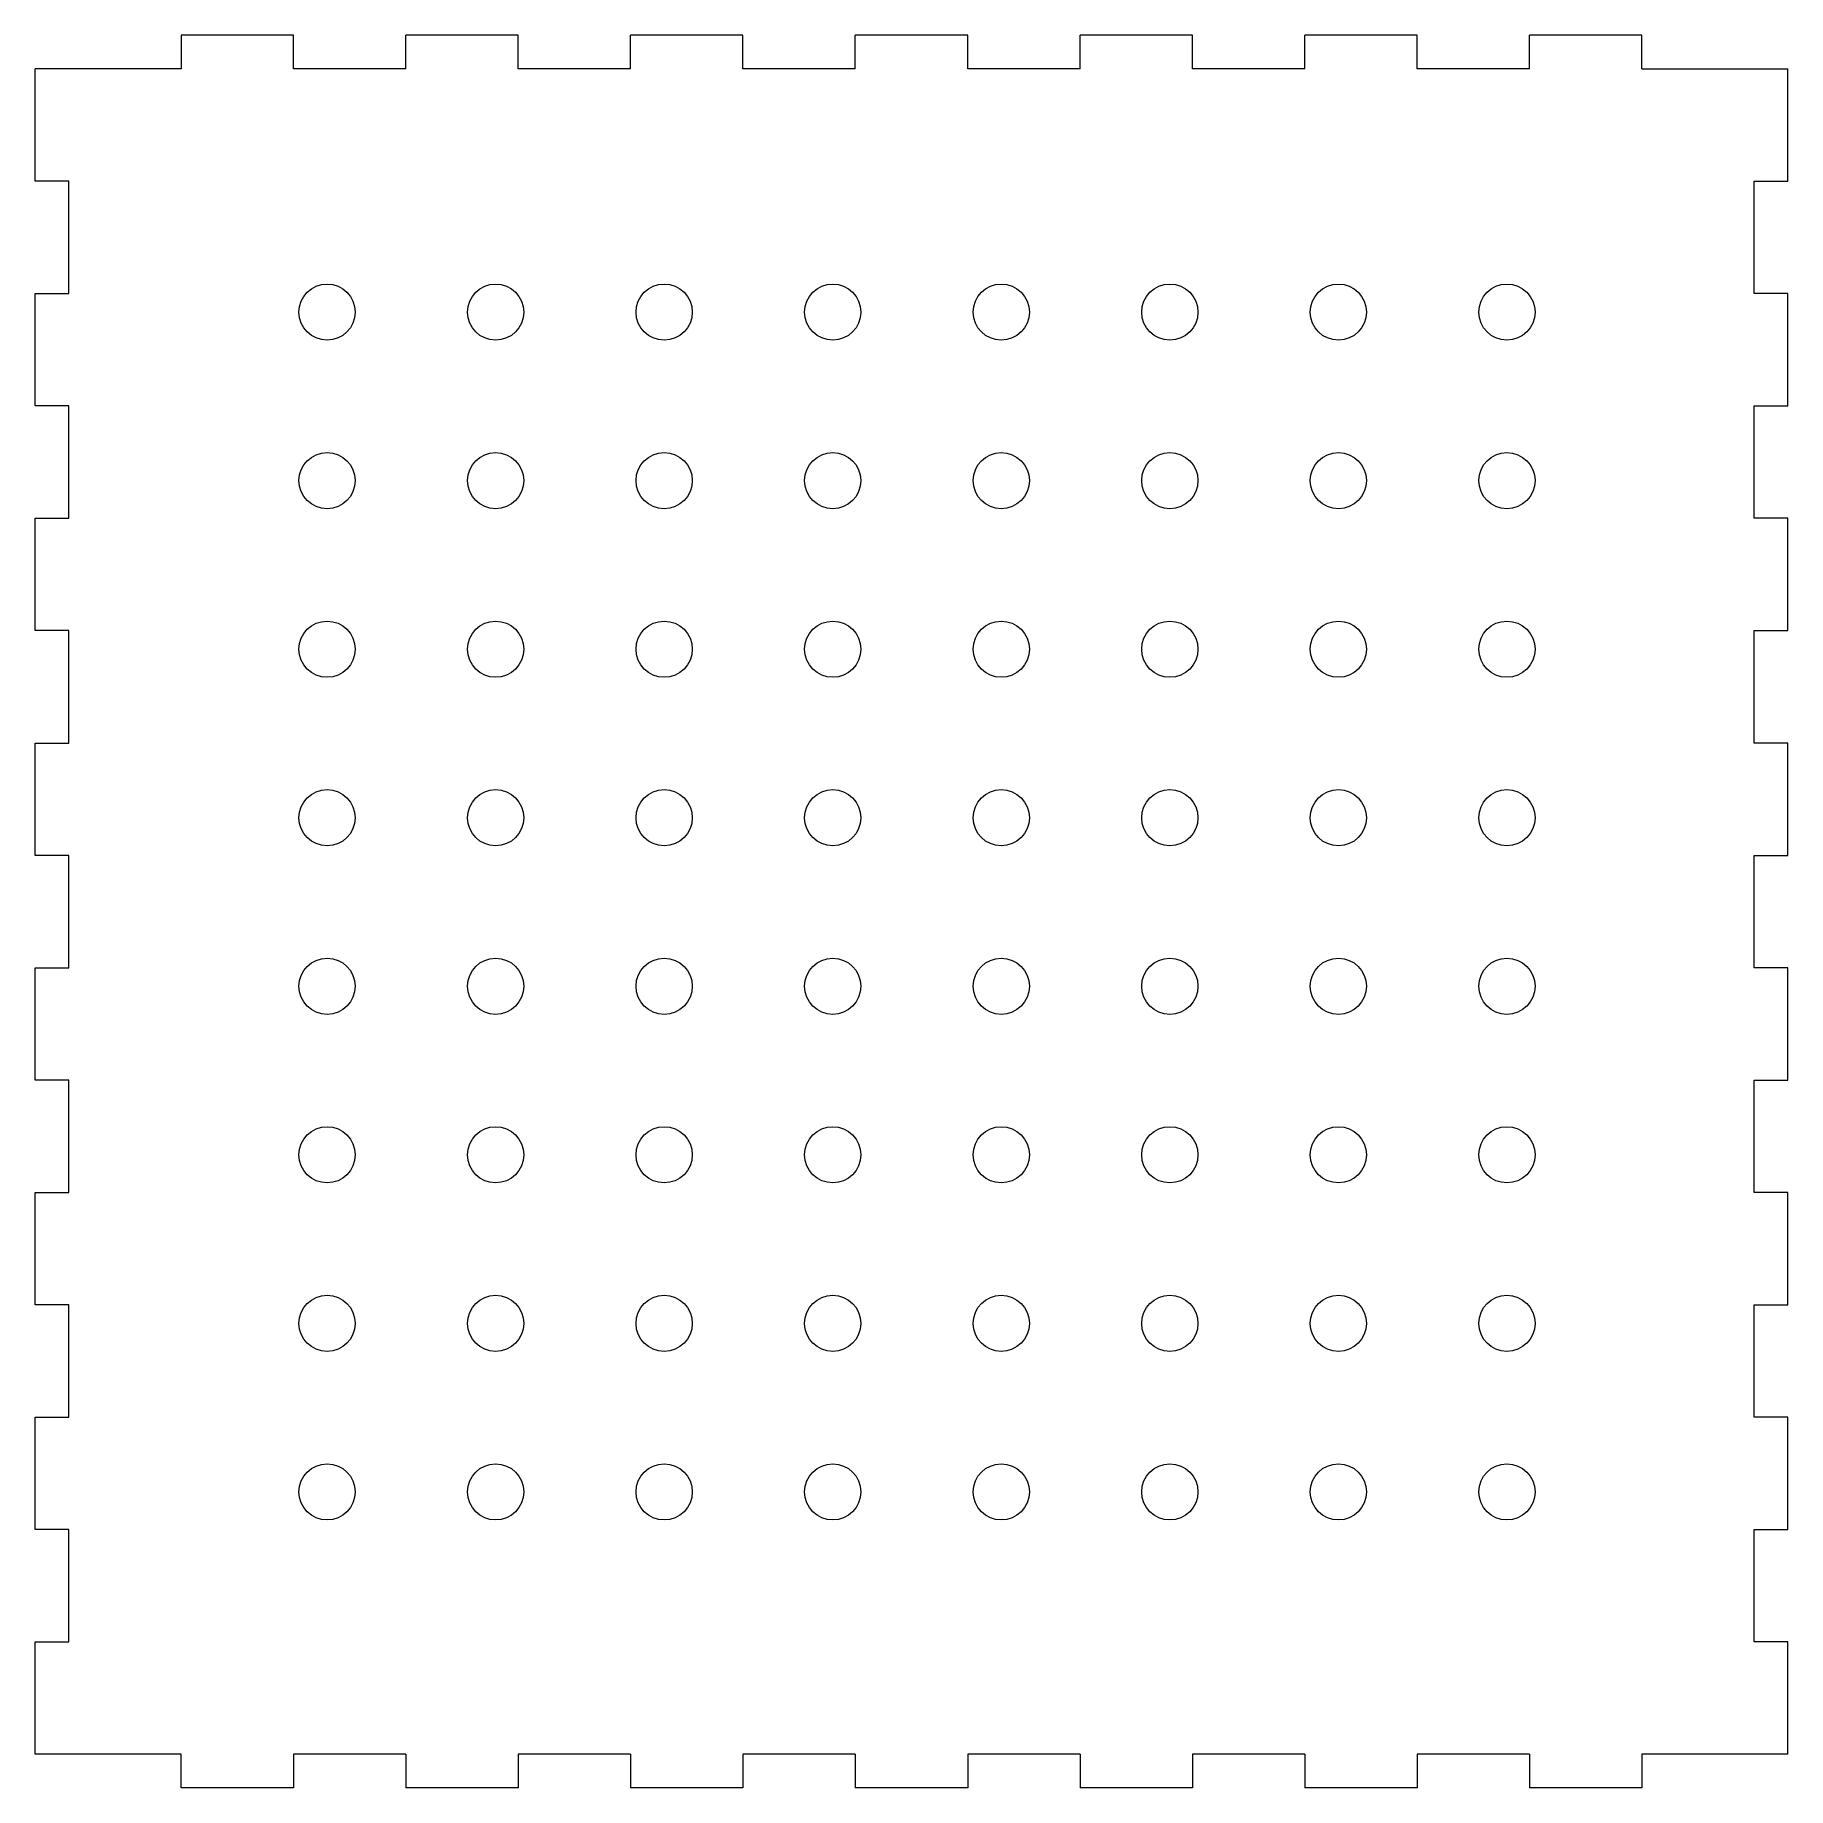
# Model space of a CAD drawing. Header units: millimetres. Extents: x 0 to 15.6, y -0.3 to 15.3.
import ezdxf

# ---------------------------------------------------------------- set-up
doc = ezdxf.new("R2010")
doc.units = ezdxf.units.MM

msp = doc.modelspace()

# ---------------------------------------------------------------- linework, layer by layer
at = {"color": 7, "linetype": 'Continuous', "lineweight": 15}
for p, q in [((2.323, 15.289), (1.323, 15.289)), ((1.323, 15.289), (1.323, 14.989)), ((2.323, 14.989), (2.323, 15.289)), ((4.323, 15.289), (3.323, 15.289)), ((3.323, 14.989), (3.323, 15.289)), ((4.323, 14.989), (4.323, 15.289)), ((6.323, 15.289), (5.323, 15.289)), ((5.323, 14.989), (5.323, 15.289)), ((6.323, 14.989), (6.323, 15.289)), ((8.323, 15.289), (7.323, 15.289)), ((7.323, 14.989), (7.323, 15.289)), ((8.323, 14.989), (8.323, 15.289)), ((10.323, 15.289), (9.323, 15.289)), ((9.323, 14.989), (9.323, 15.289)), ((10.323, 14.989), (10.323, 15.289)), ((12.323, 15.289), (11.323, 15.289)), ((11.323, 14.989), (11.323, 15.289)), ((12.323, 14.989), (12.323, 15.289)), ((13.323, 14.989), (13.323, 15.289)), ((14.323, 15.289), (13.323, 15.289)), ((14.323, 14.989), (14.323, 15.289)), ((1.323, 14.989), (0.023, 14.989)), ((0.023, 13.988), (0.023, 14.989)), ((3.323, 14.989), (2.323, 14.989)), ((5.323, 14.989), (4.323, 14.989)), ((7.323, 14.989), (6.323, 14.989)), ((9.323, 14.989), (8.323, 14.989)), ((11.323, 14.989), (10.323, 14.989)), ((13.323, 14.989), (12.323, 14.989)), ((14.323, 14.989), (15.623, 14.989)), ((15.623, 13.988), (15.623, 14.989)), ((0.323, 13.988), (0.023, 13.988)), ((0.323, 12.988), (0.323, 13.988)), ((15.323, 12.988), (15.323, 13.988)), ((15.323, 13.988), (15.623, 13.988)), ((0.023, 12.988), (0.323, 12.988)), ((0.023, 11.988), (0.023, 12.988)), ((15.623, 12.988), (15.323, 12.988)), ((15.623, 11.988), (15.623, 12.988)), ((0.323, 11.988), (0.023, 11.988)), ((0.323, 10.988), (0.323, 11.988)), ((15.323, 10.988), (15.323, 11.988)), ((15.323, 11.988), (15.623, 11.988)), ((0.023, 10.988), (0.323, 10.988)), ((0.023, 9.988), (0.023, 10.988)), ((15.623, 10.988), (15.323, 10.988)), ((15.623, 9.988), (15.623, 10.988)), ((0.323, 9.988), (0.023, 9.988)), ((0.323, 8.988), (0.323, 9.988)), ((15.323, 8.988), (15.323, 9.988)), ((15.323, 9.988), (15.623, 9.988)), ((0.023, 8.988), (0.323, 8.988)), ((0.023, 7.988), (0.023, 8.988)), ((15.623, 8.988), (15.323, 8.988)), ((15.623, 7.988), (15.623, 8.988)), ((0.323, 7.988), (0.023, 7.988)), ((0.323, 6.988), (0.323, 7.988)), ((15.323, 6.988), (15.323, 7.988)), ((15.323, 7.988), (15.623, 7.988)), ((0.023, 6.988), (0.323, 6.988)), ((0.023, 5.988), (0.023, 6.988)), ((15.623, 6.988), (15.323, 6.988)), ((15.623, 5.988), (15.623, 6.988)), ((0.323, 5.988), (0.023, 5.988)), ((0.323, 4.988), (0.323, 5.988)), ((15.323, 4.988), (15.323, 5.988)), ((15.323, 5.988), (15.623, 5.988)), ((0.023, 4.988), (0.323, 4.988)), ((0.023, 3.988), (0.023, 4.988)), ((15.623, 4.988), (15.323, 4.988)), ((15.623, 3.988), (15.623, 4.988)), ((0.323, 3.988), (0.023, 3.988)), ((0.323, 2.988), (0.323, 3.988)), ((15.323, 2.988), (15.323, 3.988)), ((15.323, 3.988), (15.623, 3.988)), ((0.023, 2.988), (0.323, 2.988)), ((0.023, 1.988), (0.023, 2.988)), ((15.623, 2.988), (15.323, 2.988)), ((15.623, 1.988), (15.623, 2.988)), ((0.323, 1.988), (0.023, 1.988)), ((0.323, 0.988), (0.323, 1.988)), ((15.323, 0.988), (15.323, 1.988)), ((15.323, 1.988), (15.623, 1.988)), ((0.023, 0.988), (0.323, 0.988)), ((0.023, -0.012), (0.023, 0.988)), ((15.623, 0.988), (15.323, 0.988)), ((15.623, -0.012), (15.623, 0.988)), ((1.323, -0.012), (0.023, -0.012)), ((1.323, -0.312), (1.323, -0.012)), ((2.323, -0.012), (2.323, -0.312)), ((3.323, -0.012), (2.323, -0.012)), ((3.323, -0.012), (3.323, -0.312)), ((4.323, -0.012), (4.323, -0.312)), ((5.323, -0.012), (4.323, -0.012)), ((5.323, -0.012), (5.323, -0.312)), ((6.323, -0.012), (6.323, -0.312)), ((7.323, -0.012), (6.323, -0.012)), ((7.323, -0.012), (7.323, -0.312)), ((8.323, -0.012), (8.323, -0.312)), ((9.323, -0.012), (8.323, -0.012)), ((9.323, -0.012), (9.323, -0.312)), ((10.323, -0.012), (10.323, -0.312)), ((11.323, -0.012), (10.323, -0.012)), ((11.323, -0.012), (11.323, -0.312)), ((12.323, -0.012), (12.323, -0.312)), ((13.323, -0.012), (12.323, -0.012)), ((13.323, -0.012), (13.323, -0.312)), ((14.323, -0.012), (14.323, -0.312)), ((15.623, -0.012), (14.323, -0.012)), ((2.323, -0.312), (1.323, -0.312)), ((4.323, -0.312), (3.323, -0.312)), ((6.323, -0.312), (5.323, -0.312)), ((8.323, -0.312), (7.323, -0.312)), ((10.323, -0.312), (9.323, -0.312)), ((12.323, -0.312), (11.323, -0.312)), ((14.323, -0.312), (13.323, -0.312))]:
    msp.add_line(p, q, dxfattribs=at)
for centre in [(2.622, 12.823), (4.122, 12.823), (5.622, 12.823), (7.122, 12.823), (8.622, 12.823), (10.122, 12.823), (11.622, 12.823), (13.122, 12.823), (2.622, 11.323), (4.122, 11.323), (5.622, 11.323), (7.122, 11.323), (8.622, 11.323), (10.122, 11.323), (11.622, 11.323), (13.122, 11.323), (2.622, 9.823), (4.122, 9.823), (5.622, 9.823), (7.122, 9.823), (8.622, 9.823), (10.122, 9.823), (11.622, 9.823), (13.122, 9.823), (2.622, 8.323), (4.122, 8.323), (5.622, 8.323), (7.122, 8.323), (8.622, 8.323), (10.122, 8.323), (11.622, 8.323), (13.122, 8.323), (2.622, 6.823), (4.122, 6.823), (5.622, 6.823), (7.122, 6.823), (8.622, 6.823), (10.122, 6.823), (11.622, 6.823), (13.122, 6.823), (2.622, 5.323), (4.122, 5.323), (5.622, 5.323), (7.122, 5.323), (8.622, 5.323), (10.122, 5.323), (11.622, 5.323), (13.122, 5.323), (2.622, 3.823), (4.122, 3.823), (5.622, 3.823), (7.122, 3.823), (8.622, 3.823), (10.122, 3.823), (11.622, 3.823), (13.122, 3.823), (2.622, 2.323), (4.122, 2.323), (5.622, 2.323), (7.122, 2.323), (8.622, 2.323), (10.122, 2.323), (11.622, 2.323), (13.122, 2.323)]:
    msp.add_circle(centre, 0.25, dxfattribs=at)

doc.saveas('drawing.dxf')
